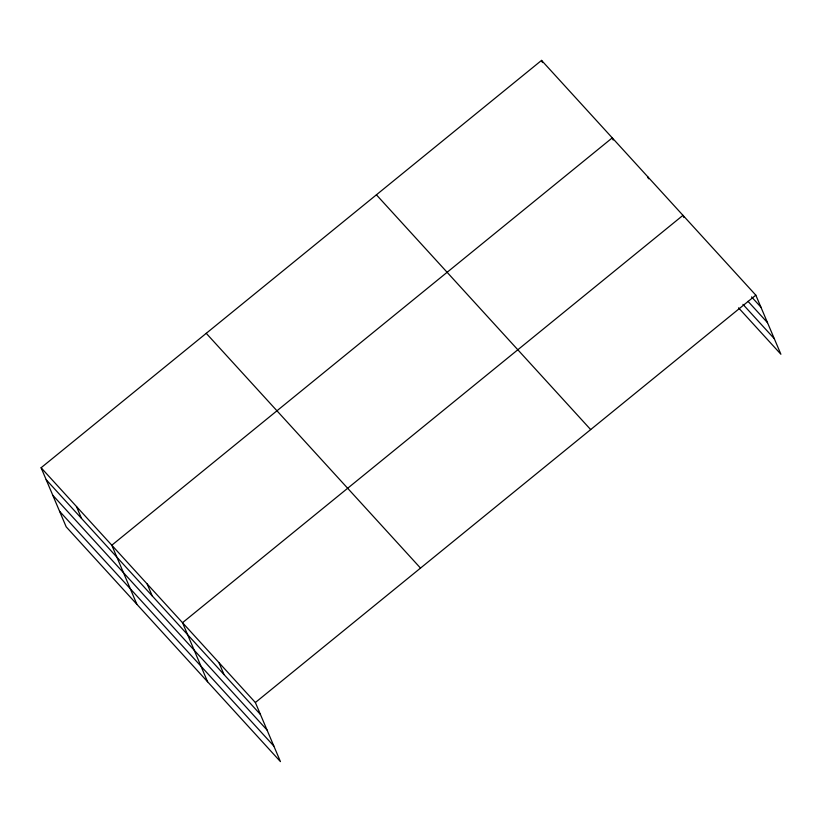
<?xml version="1.0" encoding="UTF-8"?>
<svg xmlns="http://www.w3.org/2000/svg" width="822" height="822" viewBox="0 0 822 822"><rect width="100%" height="100%" fill="white"/><g stroke="black" fill="none" stroke-linecap="round" stroke-linejoin="round"><path stroke-width="1.23" d="M41.1 467.749L255.365 702.522L280.446 761.614L66.181 526.84L41.1 467.749L541.554 60.386L755.819 295.16L780.9 354.251L738.546 307.849M255.365 702.522L755.819 295.16M751.575 296.917L760.895 307.12M748.01 301.325L767.491 322.676M742.954 304.356L774.293 338.705M376.404 194.814L590.669 429.587M206.25 333.321L420.515 568.094M46.176 479.699L260.44 714.472M52.783 495.255L267.037 730.028M59.585 511.284L273.839 746.057M683.894 217.511L682.969 215.343L182.515 622.696L207.596 681.787M647.613 176.607L648.537 178.775M613.181 140.038L612.267 137.87L111.802 545.222L136.894 604.314M541.554 60.386L542.479 62.564M218.94 662.604L224.016 674.564M147.159 583.959L152.234 595.919M76.456 506.486L81.532 518.446"/></g></svg>
